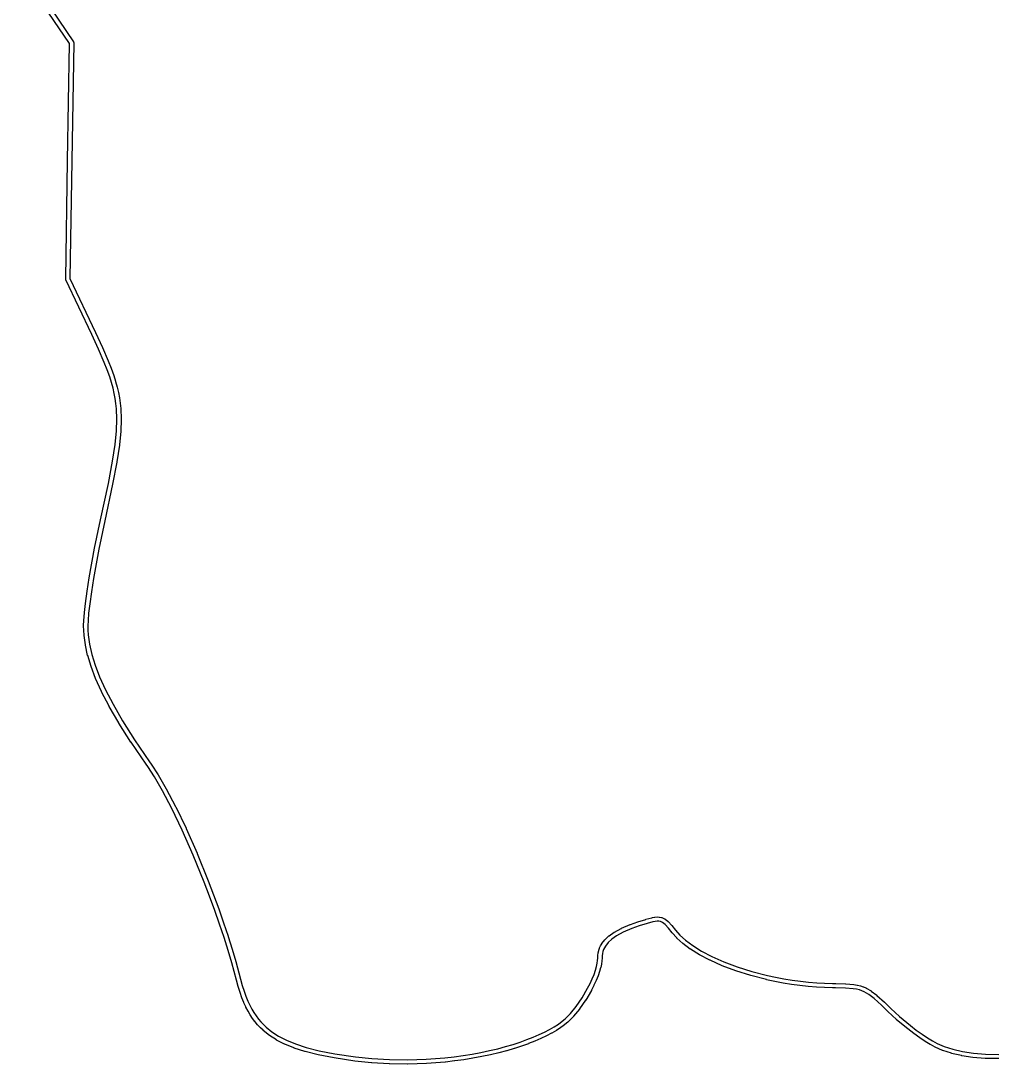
# Model space of a CAD drawing. Extents: x 95.2 to 194.5, y -137 to -38.4.
# Drawn here: x 99.48 to 144.96, y -136.07 to -87.23 of the extents above; entities that cross this region are included whole.
import ezdxf

# ---------------------------------------------------------------- set-up
doc = ezdxf.new("R2010")
doc.units = 0
doc.layers.add('BLACK', color=7, linetype='CONTINUOUS')

msp = doc.modelspace()

# ---------------------------------------------------------------- linework, layer by layer
at = {"layer": 'BLACK', "linetype": 'CONTINUOUS'}
for p, q in [((101.752666, -88.292075), (99.478732, -84.921053)), ((99.644689, -84.809436), (101.936055, -88.2063)), ((101.665433, -93.783193), (101.752666, -88.292075)), ((101.95314, -88.26381), (101.865407, -93.786371)), ((101.936055, -88.2063), (101.936714, -88.20752)), ((101.936714, -88.20752), (101.937172, -88.207993)), ((101.937172, -88.207993), (101.937726, -88.209394)), ((101.937726, -88.209394), (101.945372, -88.223548)), ((101.945372, -88.223548), (101.947535, -88.234178)), ((101.947535, -88.234178), (101.95153, -88.244273)), ((101.95153, -88.244273), (101.95285, -88.260302)), ((101.95285, -88.260302), (101.953152, -88.261782)), ((101.953152, -88.261782), (101.953026, -88.262429)), ((101.953026, -88.262429), (101.95314, -88.26381)), ((101.577702, -99.305758), (101.665433, -93.783194)), ((101.665433, -93.783194), (101.665433, -93.783193)), ((101.865407, -93.786371), (101.778046, -99.285613)), ((101.579312, -99.325295), (101.577702, -99.305758)), ((101.580535, -99.328385), (101.579312, -99.325295)), ((101.5807, -99.331703), (101.580535, -99.328385)), ((101.587316, -99.350156), (101.5807, -99.331703)), ((102.799347, -101.908781), (101.587316, -99.350156)), ((101.778046, -99.285613), (102.980272, -101.823537)), ((103.119144, -102.598347), (102.799347, -101.908781)), ((102.980272, -101.823537), (102.98041, -101.823924)), ((102.98041, -101.823924), (102.980618, -101.824276)), ((102.980618, -101.824276), (103.301144, -102.515414)), ((103.301144, -102.515414), (103.301582, -102.51667)), ((103.301582, -102.51667), (103.302227, -102.517833)), ((103.302227, -102.517833), (103.570788, -103.139568)), ((103.386524, -103.217349), (103.119144, -102.598347)), ((103.521148, -103.559877), (103.386524, -103.217349)), ((103.570788, -103.139568), (103.571296, -103.141156)), ((103.571296, -103.141156), (103.572056, -103.142643)), ((103.572056, -103.142643), (103.707889, -103.488247)), ((103.707889, -103.488247), (103.708341, -103.489841)), ((103.708341, -103.489841), (103.709045, -103.491338)), ((103.709045, -103.491338), (103.826897, -103.822946)), ((103.637825, -103.888177), (103.521148, -103.559877)), ((103.723281, -104.159811), (103.637825, -103.888177)), ((103.826897, -103.822946), (103.827339, -103.824729)), ((103.827339, -103.824729), (103.828062, -103.826424)), ((103.828062, -103.826424), (103.914642, -104.101629)), ((103.795949, -104.426367), (103.723281, -104.159811)), ((103.851628, -104.669202), (103.795949, -104.426367)), ((103.914642, -104.101629), (103.915039, -104.103527)), ((103.915039, -104.103527), (103.91573, -104.105337)), ((103.91573, -104.105337), (103.989446, -104.37574)), ((103.989446, -104.37574), (103.989787, -104.377753)), ((103.989787, -104.377753), (103.990438, -104.379693)), ((103.990438, -104.379693), (104.047032, -104.626517)), ((103.896748, -104.911882), (103.851628, -104.669202)), ((103.930309, -105.147183), (103.896748, -104.911882)), ((104.047032, -104.626517), (104.047296, -104.628588)), ((104.047296, -104.628588), (104.047876, -104.630587)), ((104.047876, -104.630587), (104.093764, -104.877399)), ((104.093764, -104.877399), (104.093944, -104.879504)), ((104.093944, -104.879504), (104.094447, -104.881558)), ((104.094447, -104.881558), (104.128601, -105.121013)), ((103.954198, -105.3851), (103.930309, -105.147183)), ((103.973787, -105.880302), (103.954198, -105.3851)), ((104.128601, -105.121013), (104.128691, -105.123095)), ((104.128691, -105.123095), (104.129103, -105.125143)), ((104.129103, -105.125143), (104.153501, -105.368128)), ((104.153501, -105.368128), (104.153506, -105.371162)), ((104.153506, -105.371162), (104.153923, -105.374166)), ((104.153923, -105.374166), (104.173778, -105.876089)), ((103.955041, -106.425667), (103.973787, -105.880302)), ((104.173797, -105.883476), (104.154815, -106.435699)), ((104.173778, -105.876089), (104.173561, -105.879785)), ((104.173561, -105.879785), (104.173797, -105.883476)), ((103.892755, -107.061305), (103.955041, -106.425667)), ((104.154397, -106.442016), (104.091553, -107.083346)), ((104.154815, -106.435699), (104.154395, -106.438846)), ((104.154395, -106.438846), (104.154397, -106.442016)), ((103.775283, -107.84579), (103.892755, -107.061305)), ((104.090927, -107.088403), (103.972794, -107.877301)), ((104.091056, -107.085851), (104.090927, -107.088403)), ((104.091553, -107.083346), (104.091056, -107.085851)), ((103.579258, -108.883973), (103.775283, -107.84579)), ((103.972161, -107.881046), (103.775547, -108.92235)), ((103.972329, -107.879144), (103.972161, -107.881046)), ((103.972794, -107.877301), (103.972329, -107.879144)), ((103.210608, -110.593719), (103.579258, -108.883973)), ((103.775036, -108.924874), (103.406198, -110.63548)), ((103.775182, -108.923593), (103.775036, -108.924874)), ((103.775547, -108.92235), (103.775182, -108.923593)), ((102.934693, -111.914184), (103.210475, -110.594342)), ((103.406198, -110.63548), (103.130737, -111.953785)), ((103.210475, -110.594342), (103.210571, -110.594033)), ((103.210571, -110.594033), (103.210608, -110.593719)), ((102.683537, -113.300772), (102.93418, -111.916817)), ((103.130737, -111.953785), (102.88054, -113.335279)), ((102.93418, -111.916817), (102.934547, -111.915524)), ((102.934547, -111.915524), (102.934693, -111.914184)), ((102.683163, -113.302979), (102.683445, -113.301893)), ((102.683445, -113.301893), (102.683537, -113.300772)), ((102.583979, -113.93041), (102.683163, -113.302979)), ((102.88054, -113.335279), (102.781663, -113.960775)), ((102.504951, -114.4972), (102.583711, -113.932218)), ((102.583711, -113.932218), (102.583924, -113.93133)), ((102.583924, -113.93133), (102.583979, -113.93041)), ((102.781663, -113.960775), (102.703193, -114.523674)), ((102.45444, -114.931479), (102.504662, -114.49946)), ((102.504662, -114.49946), (102.504904, -114.498341)), ((102.504904, -114.498341), (102.504951, -114.4972)), ((102.703193, -114.523674), (102.653282, -114.953022)), ((102.423833, -115.292791), (102.454127, -114.934598)), ((102.454127, -114.934598), (102.454412, -114.933052)), ((102.454412, -114.933052), (102.45444, -114.931479)), ((102.653282, -114.953022), (102.623326, -115.307219)), ((102.414848, -115.545887), (102.415069, -115.542931)), ((102.419914, -115.762639), (102.414848, -115.545887)), ((102.414885, -115.53998), (102.423541, -115.297648)), ((102.415069, -115.542931), (102.414885, -115.53998)), ((102.423541, -115.297648), (102.423866, -115.295229)), ((102.423866, -115.295229), (102.423833, -115.292791)), ((102.623326, -115.307219), (102.614862, -115.544157)), ((102.614862, -115.544157), (102.619806, -115.755689)), ((102.420193, -115.764925), (102.419914, -115.762639)), ((102.420127, -115.767221), (102.420193, -115.764925)), ((102.435396, -115.987405), (102.420127, -115.767221)), ((102.435952, -115.990701), (102.435396, -115.987405)), ((102.43608, -115.994052), (102.435952, -115.990701)), ((102.498009, -116.446366), (102.43608, -115.994052)), ((102.619806, -115.755689), (102.634683, -115.970223)), ((102.634683, -115.970223), (102.695592, -116.415081)), ((102.498983, -116.450448), (102.498009, -116.446366)), ((102.499493, -116.454615), (102.498983, -116.450448)), ((102.606021, -116.931207), (102.499493, -116.454615)), ((102.695592, -116.415081), (102.800367, -116.883832)), ((102.607223, -116.93486), (102.606021, -116.931207)), ((102.607982, -116.93863), (102.607223, -116.93486)), ((102.764011, -117.449006), (102.607982, -116.93863)), ((102.800367, -116.883832), (102.954264, -117.387237)), ((102.76534, -117.452196), (102.764011, -117.449006)), ((102.766255, -117.455532), (102.76534, -117.452196)), ((102.978712, -118.010356), (102.766255, -117.455532)), ((102.954264, -117.387237), (103.16439, -117.935973)), ((102.980078, -118.013088), (102.978712, -118.010356)), ((102.981066, -118.015984), (102.980078, -118.013088)), ((103.2592, -118.627725), (102.981066, -118.015984)), ((103.16439, -117.935973), (103.440168, -118.542532)), ((103.260536, -118.630033), (103.2592, -118.627725)), ((103.261529, -118.632505), (103.260536, -118.630033)), ((103.617428, -119.316294), (103.261529, -118.632505)), ((103.440168, -118.542532), (103.793781, -119.22193)), ((103.61868, -119.318214), (103.617428, -119.316294)), ((103.619631, -119.3203), (103.61868, -119.318214)), ((104.069069, -120.095128), (103.619631, -119.3203)), ((103.793781, -119.22193), (104.241102, -119.993106)), ((104.070203, -120.096705), (104.069069, -120.095128)), ((104.07108, -120.098446), (104.070203, -120.096705)), ((104.634889, -120.988955), (104.07108, -120.098446)), ((104.241102, -119.993106), (104.803009, -120.88061)), ((104.635893, -120.990241), (104.634889, -120.988955)), ((104.636671, -120.99167), (104.635893, -120.990241)), ((105.343021, -122.031031), (104.636671, -120.99167)), ((104.803009, -120.88061), (105.508004, -121.917979)), ((105.343506, -122.031613), (105.343021, -122.031031)), ((105.34388, -122.032275), (105.343506, -122.031613)), ((105.417894, -122.13772), (105.34388, -122.032275)), ((105.508004, -121.917979), (105.582516, -122.024132)), ((105.582516, -122.024132), (105.583308, -122.025536)), ((105.583308, -122.025536), (105.58432, -122.026792)), ((105.58432, -122.026792), (105.905146, -122.516613)), ((105.736363, -122.623942), (105.417894, -122.13772)), ((105.905146, -122.516613), (105.906394, -122.519001)), ((105.906394, -122.519001), (105.907969, -122.521187)), ((105.907969, -122.521187), (106.287621, -123.174951)), ((106.113588, -123.273527), (105.736363, -122.623942)), ((106.548647, -124.102776), (106.113588, -123.273527)), ((106.287621, -123.174951), (106.288513, -123.176907)), ((106.288513, -123.176907), (106.289698, -123.17871)), ((106.289698, -123.17871), (106.726581, -124.011437)), ((106.726581, -124.011437), (106.727255, -124.013101)), ((106.727255, -124.013101), (106.728188, -124.014638)), ((106.728188, -124.014638), (107.213615, -125.026417)), ((107.032607, -125.111497), (106.548647, -124.102776)), ((107.547694, -126.277539), (107.032607, -125.111497)), ((107.213615, -125.026417), (107.214153, -125.027895)), ((107.214153, -125.027895), (107.214928, -125.029267)), ((107.214928, -125.029267), (107.731229, -126.198057)), ((108.067435, -127.553002), (107.547694, -126.277539)), ((107.731229, -126.198057), (107.731683, -126.199439)), ((107.731683, -126.199439), (107.732363, -126.200728)), ((107.732363, -126.200728), (108.253063, -127.478547)), ((108.318624, -128.209004), (108.067435, -127.553002)), ((108.253063, -127.478547), (108.253367, -127.47957)), ((108.253367, -127.47957), (108.253844, -127.480524)), ((108.253844, -127.480524), (108.505648, -128.138133)), ((108.559929, -128.867444), (108.318624, -128.209004)), ((108.505648, -128.138133), (108.505839, -128.138832)), ((108.505839, -128.138832), (108.506153, -128.139482)), ((108.506153, -128.139482), (108.747967, -128.799311)), ((108.784656, -129.509806), (108.559929, -128.867444)), ((108.747967, -128.799311), (108.748152, -128.800028)), ((108.748152, -128.800028), (108.748464, -128.800699)), ((108.748464, -128.800699), (108.973708, -129.444538)), ((128.0223, -129.53188), (128.371294, -129.408556)), ((128.371294, -129.408556), (128.372688, -129.408212)), ((128.372688, -129.408212), (128.374011, -129.407639)), ((128.374011, -129.407639), (128.741459, -129.28953)), ((128.741459, -129.28953), (128.74375, -129.289034)), ((128.74375, -129.289034), (128.745939, -129.288205)), ((128.745939, -129.288205), (129.02947, -129.211479)), ((129.077738, -129.40561), (128.800443, -129.480648)), ((129.02947, -129.211479), (129.033521, -129.210799)), ((129.033521, -129.210799), (129.037476, -129.209661)), ((129.037476, -129.209661), (129.154142, -129.188172)), ((129.185936, -129.38568), (129.077738, -129.40561)), ((129.154142, -129.188172), (129.158647, -129.187792)), ((129.158647, -129.187792), (129.163082, -129.18694)), ((129.163082, -129.18694), (129.266408, -129.177421)), ((129.278558, -129.377147), (129.185936, -129.38568)), ((129.266408, -129.177421), (129.272613, -129.177459)), ((129.272613, -129.177459), (129.278814, -129.177051)), ((129.357084, -129.379687), (129.278558, -129.377147)), ((129.278814, -129.177051), (129.371347, -129.180044)), ((129.422445, -129.392132), (129.357084, -129.379687)), ((129.371347, -129.180044), (129.379073, -129.181058)), ((129.379073, -129.181058), (129.386818, -129.181757)), ((129.386818, -129.181757), (129.471106, -129.197805)), ((129.528616, -129.439063), (129.422445, -129.392132)), ((129.471106, -129.197805), (129.473206, -129.198423)), ((129.473206, -129.198423), (129.474213, -129.198447)), ((129.474213, -129.198447), (129.482037, -129.201022)), ((129.482037, -129.201022), (129.489912, -129.203341)), ((129.489912, -129.203341), (129.49075, -129.203891)), ((129.49075, -129.203891), (129.492833, -129.204577)), ((129.492833, -129.204577), (129.620921, -129.261197)), ((129.620921, -129.261197), (129.62416, -129.263027)), ((129.62416, -129.263027), (129.625682, -129.263453)), ((129.625682, -129.263453), (129.631734, -129.267307)), ((129.631734, -129.267307), (129.637988, -129.270842)), ((129.637988, -129.270842), (129.639079, -129.271986)), ((129.639079, -129.271986), (129.642216, -129.273984)), ((129.642216, -129.273984), (129.773218, -129.37676)), ((129.773218, -129.37676), (129.779106, -129.382395)), ((129.779106, -129.382395), (129.785172, -129.387825)), ((129.785172, -129.387825), (129.954719, -129.572586)), ((108.995973, -130.145054), (108.784656, -129.509806)), ((108.973708, -129.444538), (108.973889, -129.445285)), ((108.973889, -129.445285), (108.974206, -129.445995)), ((108.974206, -129.445995), (109.185996, -130.082667)), ((127.025935, -130.057583), (127.267627, -129.889486)), ((127.267627, -129.889486), (127.272651, -129.886678)), ((127.272651, -129.886678), (127.277436, -129.88347)), ((127.277436, -129.88347), (127.594213, -129.71346)), ((127.684734, -129.891861), (127.377096, -130.056966)), ((127.594213, -129.71346), (127.598455, -129.711694)), ((127.598455, -129.711694), (127.6025, -129.709491)), ((127.6025, -129.709491), (128.016616, -129.534085)), ((128.091813, -129.719435), (127.684734, -129.891861)), ((128.016616, -129.534085), (128.019537, -129.533173)), ((128.019537, -129.533173), (128.0223, -129.53188)), ((128.436562, -129.597611), (128.091813, -129.719435)), ((128.800443, -129.480648), (128.436562, -129.597611)), ((129.643336, -129.529067), (129.528616, -129.439063)), ((129.805132, -129.705381), (129.643336, -129.529067)), ((129.974159, -129.91582), (129.805132, -129.705381)), ((129.954719, -129.572586), (129.956697, -129.575219)), ((129.956697, -129.575219), (129.959005, -129.577576)), ((129.959005, -129.577576), (130.128488, -129.788583)), ((130.128488, -129.788583), (130.337329, -130.023009)), ((109.183127, -130.739632), (108.995973, -130.145054)), ((109.185996, -130.082667), (109.186176, -130.083463)), ((109.186176, -130.083463), (109.186494, -130.084208)), ((109.186494, -130.084208), (109.374167, -130.680434)), ((126.685964, -130.423428), (126.821142, -130.24821)), ((126.821142, -130.24821), (126.826808, -130.242191)), ((126.826808, -130.242191), (126.832284, -130.236004)), ((126.832284, -130.236004), (127.014998, -130.06639)), ((126.97443, -130.376939), (126.84853, -130.54013)), ((127.145912, -130.217754), (126.97443, -130.376939)), ((127.014998, -130.06639), (127.020595, -130.062133)), ((127.020595, -130.062133), (127.025935, -130.057583)), ((127.377096, -130.056966), (127.145912, -130.217754)), ((129.975948, -129.917647), (129.974159, -129.91582)), ((129.977456, -129.919717), (129.975948, -129.917647)), ((130.191618, -130.160114), (129.977456, -129.919717)), ((130.195615, -130.163799), (130.191618, -130.160114)), ((130.19928, -130.167827), (130.195615, -130.163799)), ((130.475045, -130.416753), (130.19928, -130.167827)), ((130.337329, -130.023009), (130.605552, -130.265128)), ((130.605552, -130.265128), (130.941905, -130.515543)), ((109.354587, -131.319209), (109.183127, -130.739632)), ((109.374167, -130.680434), (109.374345, -130.681284)), ((109.374345, -130.681284), (109.374673, -130.682091)), ((109.374673, -130.682091), (109.546712, -131.263625)), ((126.497629, -130.97532), (126.512922, -130.86161)), ((126.512922, -130.86161), (126.514018, -130.856967)), ((126.514018, -130.856967), (126.514639, -130.852247)), ((126.514639, -130.852247), (126.538862, -130.748285)), ((126.538862, -130.748285), (126.54042, -130.74369)), ((126.54042, -130.74369), (126.541517, -130.73896)), ((126.541517, -130.73896), (126.575414, -130.638661)), ((126.575414, -130.638661), (126.577425, -130.634205)), ((126.577425, -130.634205), (126.578987, -130.629577)), ((126.578987, -130.629577), (126.621661, -130.534924)), ((126.621661, -130.534924), (126.624049, -130.530768)), ((126.624049, -130.530768), (126.626009, -130.526395)), ((126.626009, -130.526395), (126.678325, -130.434882)), ((126.678325, -130.434882), (126.682308, -130.429272)), ((126.682308, -130.429272), (126.685964, -130.423428)), ((126.732541, -130.798399), (126.710503, -130.892984)), ((126.763321, -130.707323), (126.732541, -130.798399)), ((126.802017, -130.621494), (126.763321, -130.707323)), ((126.84853, -130.54013), (126.802017, -130.621494)), ((130.478845, -130.419559), (130.475045, -130.416753)), ((130.482334, -130.422733), (130.478845, -130.419559)), ((130.82577, -130.678422), (130.482334, -130.422733)), ((130.829301, -130.680548), (130.82577, -130.678422)), ((130.832568, -130.683061), (130.829301, -130.680548)), ((131.24843, -130.942423), (130.832568, -130.683061)), ((130.941905, -130.515543), (131.351174, -130.770793)), ((131.351174, -130.770793), (131.835823, -131.026168)), ((109.575306, -132.137864), (109.354587, -131.319209)), ((109.546712, -131.263625), (109.546941, -131.264823)), ((109.546941, -131.264823), (109.547372, -131.265961)), ((109.547372, -131.265961), (109.768399, -132.085761)), ((126.433995, -131.500197), (126.468213, -131.343401)), ((126.468213, -131.343401), (126.485694, -131.219193)), ((126.485694, -131.219193), (126.491806, -131.102104)), ((126.491806, -131.102104), (126.496828, -130.984388)), ((126.496828, -130.984388), (126.497467, -130.979877)), ((126.497467, -130.979877), (126.497629, -130.97532)), ((126.684354, -131.242722), (126.665739, -131.374988)), ((126.684536, -131.238337), (126.684354, -131.242722)), ((126.685194, -131.233998), (126.684536, -131.238337)), ((126.691559, -131.11207), (126.685194, -131.233998)), ((126.691604, -131.111118), (126.691536, -131.111591)), ((126.691536, -131.111591), (126.691559, -131.11207)), ((126.696451, -130.997467), (126.691604, -131.111118)), ((126.710503, -130.892984), (126.696451, -130.997467)), ((131.251688, -130.944035), (131.24843, -130.942423)), ((131.254732, -130.946043), (131.251688, -130.944035)), ((131.745462, -131.204621), (131.254732, -130.946043)), ((131.748484, -131.205852), (131.745462, -131.204621)), ((131.751322, -131.207469), (131.748484, -131.205852)), ((132.316028, -131.45951), (131.751322, -131.207469)), ((131.835823, -131.026168), (132.394813, -131.275658)), ((132.394813, -131.275658), (133.023081, -131.512344)), ((126.317188, -131.864528), (126.385727, -131.668213)), ((126.385727, -131.668213), (126.433995, -131.500197)), ((126.57548, -131.731474), (126.505187, -131.93281)), ((126.576141, -131.728743), (126.57548, -131.731474)), ((126.577182, -131.726123), (126.576141, -131.728743)), ((126.627114, -131.552312), (126.577182, -131.726123)), ((126.627701, -131.54911), (126.627114, -131.552312)), ((126.628701, -131.546023), (126.627701, -131.54911)), ((126.664416, -131.382373), (126.628701, -131.546023)), ((126.664853, -131.378637), (126.664416, -131.382373)), ((126.665739, -131.374988), (126.664853, -131.378637)), ((132.318853, -131.460451), (132.316028, -131.45951)), ((132.321531, -131.461773), (132.318853, -131.460451)), ((132.955157, -131.700478), (132.321531, -131.461773)), ((132.957847, -131.701199), (132.955157, -131.700478)), ((132.9604, -131.702288), (132.957847, -131.701199)), ((133.653338, -131.920297), (132.9604, -131.702288)), ((133.023081, -131.512344), (133.710833, -131.728721)), ((133.710833, -131.728721), (134.444836, -131.917655)), ((109.575311, -132.137879), (109.575306, -132.137864)), ((109.575315, -132.137898), (109.575311, -132.137879)), ((109.65526, -132.434), (109.575315, -132.137898)), ((109.768399, -132.085761), (109.768401, -132.085766)), ((109.768401, -132.085766), (109.847858, -132.380064)), ((126.018182, -132.514628), (126.132334, -132.290831)), ((126.132334, -132.290831), (126.234174, -132.068967)), ((126.234174, -132.068967), (126.317188, -131.864528)), ((126.41687, -132.150377), (126.313238, -132.376145)), ((126.4176, -132.14826), (126.41687, -132.150377)), ((126.41864, -132.146282), (126.4176, -132.14826)), ((126.503429, -131.93747), (126.41864, -132.146282)), ((126.504137, -131.935073), (126.503429, -131.93747)), ((126.505187, -131.93281), (126.504137, -131.935073)), ((133.655931, -131.92084), (133.653338, -131.920297)), ((133.658422, -131.92175), (133.655931, -131.92084)), ((134.396855, -132.111824), (133.658422, -131.92175)), ((134.398772, -132.112121), (134.396855, -132.111824)), ((134.400617, -132.112715), (134.398772, -132.112121)), ((134.781562, -132.195214), (134.400617, -132.112715)), ((134.444836, -131.917655), (134.822637, -131.999473)), ((134.782844, -132.195362), (134.781562, -132.195214)), ((134.784076, -132.195724), (134.782844, -132.195362)), ((135.170162, -132.26902), (134.784076, -132.195724)), ((134.822637, -131.999473), (135.2062, -132.07229)), ((135.171443, -132.269134), (135.170162, -132.26902)), ((135.172687, -132.269466), (135.171443, -132.269134)), ((135.560017, -132.332756), (135.172687, -132.269466)), ((135.2062, -132.07229), (135.590976, -132.135162)), ((135.561307, -132.332838), (135.560017, -132.332756)), ((135.562571, -132.33314), (135.561307, -132.332838)), ((135.952657, -132.386579), (135.562571, -132.33314)), ((135.590976, -132.135162), (135.97851, -132.188252)), ((135.97851, -132.188252), (136.36077, -132.230502)), ((136.36077, -132.230502), (136.743421, -132.262567)), ((136.743421, -132.262567), (137.115291, -132.283651)), ((137.115291, -132.283651), (137.485874, -132.294414)), ((137.485874, -132.294414), (137.631995, -132.295744)), ((137.631995, -132.295744), (137.632479, -132.295796)), ((137.632479, -132.295796), (137.632959, -132.295758)), ((137.632959, -132.295758), (138.09699, -132.304454)), ((138.09699, -132.304454), (138.100206, -132.304831)), ((138.100206, -132.304831), (138.103453, -132.304784)), ((138.103453, -132.304784), (138.477594, -132.336082)), ((138.477594, -132.336082), (138.481868, -132.336867)), ((138.481868, -132.336867), (138.48621, -132.337181)), ((138.48621, -132.337181), (138.641903, -132.363962)), ((109.65592, -132.435745), (109.65526, -132.434)), ((109.656298, -132.43758), (109.65592, -132.435745)), ((109.743102, -132.71723), (109.656298, -132.43758)), ((109.743895, -132.719112), (109.743102, -132.71723)), ((109.744389, -132.721097), (109.743895, -132.719112)), ((109.829147, -132.959387), (109.744389, -132.721097)), ((109.847858, -132.380064), (109.933505, -132.655986)), ((109.933505, -132.655986), (110.016853, -132.890313)), ((125.756402, -132.962081), (126.018182, -132.514628)), ((126.192265, -132.613134), (125.927139, -133.066309)), ((126.193471, -132.610512), (126.192265, -132.613134)), ((126.195033, -132.608075), (126.193471, -132.610512)), ((126.311436, -132.379865), (126.195033, -132.608075)), ((126.312191, -132.377937), (126.311436, -132.379865)), ((126.313238, -132.376145), (126.312191, -132.377937)), ((135.953964, -132.386628), (135.952657, -132.386579)), ((135.955244, -132.386899), (135.953964, -132.386628)), ((136.340112, -132.429438), (135.955244, -132.386899)), ((136.341441, -132.429453), (136.340112, -132.429438)), ((136.342748, -132.429694), (136.341441, -132.429453)), ((136.728069, -132.461982), (136.342748, -132.429694)), ((136.729421, -132.461962), (136.728069, -132.461982)), ((136.730759, -132.462171), (136.729421, -132.461962)), ((137.105341, -132.483409), (136.730759, -132.462171)), ((137.106725, -132.483351), (137.105341, -132.483409)), ((137.108098, -132.483527), (137.106725, -132.483351)), ((137.481064, -132.494359), (137.108098, -132.483527)), ((137.482062, -132.494289), (137.481064, -132.494359)), ((137.483057, -132.494397), (137.482062, -132.494289)), ((137.629753, -132.495732), (137.483057, -132.494397)), ((138.089999, -132.504357), (137.629753, -132.495732)), ((138.456586, -132.535023), (138.089999, -132.504357)), ((138.604272, -132.560427), (138.456586, -132.535023)), ((138.741511, -132.594878), (138.604272, -132.560427)), ((138.641903, -132.363962), (138.645555, -132.364967)), ((138.645555, -132.364967), (138.649297, -132.365524)), ((138.649297, -132.365524), (138.794149, -132.401886)), ((138.855662, -132.633642), (138.741511, -132.594878)), ((138.794149, -132.401886), (138.79799, -132.403262)), ((138.79799, -132.403262), (138.801957, -132.404188)), ((138.801957, -132.404188), (138.923791, -132.445561)), ((138.964661, -132.680758), (138.855662, -132.633642)), ((138.923791, -132.445561), (138.927468, -132.447227)), ((138.927468, -132.447227), (138.931314, -132.448459)), ((138.931314, -132.448459), (139.049314, -132.499465)), ((139.184131, -132.807361), (138.964661, -132.680758)), ((139.049314, -132.499465), (139.054358, -132.502261)), ((139.054358, -132.502261), (139.059604, -132.504636)), ((139.059604, -132.504636), (139.289581, -132.6373)), ((139.43425, -132.997648), (139.184131, -132.807361)), ((139.289581, -132.6373), (139.294749, -132.641)), ((139.294749, -132.641), (139.300161, -132.644335)), ((139.300161, -132.644335), (139.558821, -132.84112)), ((109.830078, -132.961366), (109.829147, -132.959387)), ((109.8307, -132.96347), (109.830078, -132.961366)), ((109.922317, -133.189288), (109.8307, -132.96347)), ((109.923405, -133.191361), (109.922317, -133.189288)), ((109.924175, -133.193578), (109.923405, -133.191361)), ((110.015711, -133.392031), (109.924175, -133.193578)), ((110.016853, -132.890313), (110.106766, -133.111933)), ((110.106766, -133.111933), (110.19629, -133.306023)), ((110.19629, -133.306023), (110.2924, -133.490006)), ((125.478362, -133.364753), (125.756402, -132.962081)), ((125.923114, -133.072632), (125.640686, -133.481658)), ((125.924933, -133.06935), (125.923114, -133.072632)), ((125.927139, -133.066309), (125.924933, -133.06935)), ((139.775773, -133.308012), (139.43425, -132.997648)), ((139.558821, -132.84112), (139.562022, -132.844093)), ((139.562022, -132.844093), (139.565527, -132.8467)), ((139.565527, -132.8467), (139.911729, -133.161316)), ((140.074531, -133.601637), (139.775773, -133.308012)), ((139.911729, -133.161316), (139.913043, -133.16277)), ((139.913043, -133.16277), (139.91457, -133.164001)), ((139.91457, -133.164001), (140.213787, -133.458077)), ((110.016958, -133.394159), (110.015711, -133.392031)), ((110.017882, -133.396449), (110.016958, -133.394159)), ((110.11632, -133.584887), (110.017882, -133.396449)), ((110.11774, -133.587057), (110.11632, -133.584887)), ((110.11883, -133.589402), (110.11774, -133.587057)), ((110.218795, -133.758825), (110.11883, -133.589402)), ((110.220374, -133.760985), (110.218795, -133.758825)), ((110.221631, -133.763351), (110.220374, -133.760985)), ((110.32863, -133.924381), (110.221631, -133.763351)), ((110.2924, -133.490006), (110.389684, -133.654883)), ((110.389684, -133.654883), (110.493687, -133.811405)), ((110.493687, -133.811405), (110.600566, -133.954524)), ((124.964647, -133.944929), (125.208858, -133.695521)), ((125.208858, -133.695521), (125.478362, -133.364753)), ((125.635922, -133.488004), (125.361032, -133.825384)), ((125.638119, -133.484689), (125.635922, -133.488004)), ((125.640686, -133.481658), (125.638119, -133.484689)), ((140.07555, -133.602458), (140.074531, -133.601637)), ((140.076416, -133.603442), (140.07555, -133.602458)), ((140.483134, -133.98282), (140.076416, -133.603442)), ((140.213787, -133.458077), (140.617435, -133.834591)), ((110.330372, -133.926515), (110.32863, -133.924381)), ((110.331797, -133.928874), (110.330372, -133.926515)), ((110.441993, -134.076436), (110.331797, -133.928874)), ((110.443878, -134.078502), (110.441993, -134.076436)), ((110.445454, -134.08081), (110.443878, -134.078502)), ((110.562943, -134.221086), (110.445454, -134.08081)), ((110.564957, -134.223061), (110.562943, -134.221086)), ((110.566679, -134.2253), (110.564957, -134.223061)), ((110.689327, -134.356022), (110.566679, -134.2253)), ((110.600566, -133.954524), (110.714457, -134.090505)), ((110.714457, -134.090505), (110.833255, -134.217124)), ((110.833255, -134.217124), (110.958591, -134.33653)), ((124.451047, -134.31547), (124.651117, -134.188064)), ((124.651117, -134.188064), (124.751661, -134.118791)), ((124.751661, -134.118791), (124.964647, -133.944929)), ((124.868483, -134.281178), (124.763089, -134.353791)), ((124.871591, -134.278552), (124.868483, -134.281178)), ((124.874984, -134.276298), (124.871591, -134.278552)), ((125.095433, -134.096344), (124.874984, -134.276298)), ((125.099383, -134.092413), (125.095433, -134.096344)), ((125.103647, -134.088839), (125.099383, -134.092413)), ((125.354958, -133.83218), (125.103647, -134.088839)), ((125.357812, -133.828626), (125.354958, -133.83218)), ((125.361032, -133.825384), (125.357812, -133.828626)), ((140.485438, -133.984581), (140.483134, -133.98282)), ((140.487479, -133.986644), (140.485438, -133.984581)), ((141.004015, -134.415347), (140.487479, -133.986644)), ((140.617435, -133.834591), (141.130162, -134.260133)), ((141.130162, -134.260133), (141.407675, -134.471772)), ((110.691442, -134.357874), (110.689327, -134.356022)), ((110.693277, -134.360002), (110.691442, -134.357874)), ((110.823642, -134.484198), (110.693277, -134.360002)), ((110.82691, -134.48675), (110.823642, -134.484198)), ((110.829878, -134.489665), (110.82691, -134.48675)), ((111.114086, -134.718658), (110.829878, -134.489665)), ((110.958591, -134.33653), (111.235453, -134.559604)), ((111.118508, -134.721555), (111.114086, -134.718658)), ((111.122648, -134.72484), (111.118508, -134.721555)), ((111.445571, -134.932997), (111.122648, -134.72484)), ((111.235453, -134.559604), (111.549826, -134.76225)), ((111.549826, -134.76225), (111.912917, -134.949055)), ((123.468145, -134.805761), (123.747002, -134.684502)), ((123.747002, -134.684502), (123.999268, -134.56396)), ((124.087204, -134.743602), (123.831616, -134.86573)), ((123.999268, -134.56396), (124.238064, -134.43854)), ((124.088827, -134.74262), (124.087204, -134.743602)), ((124.090588, -134.741906), (124.088827, -134.74262)), ((124.332858, -134.61466), (124.090588, -134.741906)), ((124.238064, -134.43854), (124.451047, -134.31547)), ((124.334548, -134.613548), (124.332858, -134.61466)), ((124.336392, -134.612712), (124.334548, -134.613548)), ((124.552972, -134.487563), (124.336392, -134.612712)), ((124.554728, -134.486303), (124.552972, -134.487563)), ((124.556654, -134.485328), (124.554728, -134.486303)), ((124.760068, -134.355793), (124.556654, -134.485328)), ((124.761499, -134.354669), (124.760068, -134.355793)), ((124.763089, -134.353791), (124.761499, -134.354669)), ((141.005728, -134.416505), (141.004015, -134.415347)), ((141.00724, -134.417913), (141.005728, -134.416505)), ((141.28758, -134.631707), (141.00724, -134.417913)), ((141.288835, -134.632482), (141.28758, -134.631707)), ((141.289947, -134.633458), (141.288835, -134.632482)), ((141.566102, -134.831476), (141.289947, -134.633458)), ((141.407675, -134.471772), (141.681331, -134.667998)), ((141.681331, -134.667998), (141.93128, -134.835181)), ((111.449904, -134.935222), (111.445571, -134.932997)), ((111.454002, -134.937868), (111.449904, -134.935222)), ((111.825295, -135.128892), (111.454002, -134.937868)), ((111.82935, -135.130497), (111.825295, -135.128892)), ((111.833213, -135.132539), (111.82935, -135.130497)), ((112.265379, -135.309159), (111.833213, -135.132539)), ((111.912917, -134.949055), (112.337523, -135.122585)), ((112.337523, -135.122585), (112.840365, -135.28473)), ((121.806818, -135.344434), (122.172781, -135.247559)), ((122.172781, -135.247559), (122.527324, -135.143233)), ((122.527324, -135.143233), (122.857963, -135.035563)), ((122.921344, -135.225261), (122.587885, -135.333849)), ((122.857963, -135.035563), (123.176059, -134.921281)), ((122.922723, -135.224656), (122.921344, -135.225261)), ((122.924191, -135.224287), (122.922723, -135.224656)), ((123.245175, -135.108966), (122.924191, -135.224287)), ((123.176059, -134.921281), (123.468145, -134.805761)), ((123.246615, -135.108282), (123.245175, -135.108966)), ((123.248142, -135.107846), (123.246615, -135.108282)), ((123.543267, -134.991124), (123.248142, -135.107846)), ((123.544763, -134.990354), (123.543267, -134.991124)), ((123.546366, -134.989838), (123.544763, -134.990354)), ((123.828379, -134.867207), (123.546366, -134.989838)), ((123.82994, -134.866337), (123.828379, -134.867207)), ((123.831616, -134.86573), (123.82994, -134.866337)), ((141.567513, -134.832291), (141.566102, -134.831476)), ((141.568779, -134.833331), (141.567513, -134.832291)), ((141.821709, -135.002507), (141.568779, -134.833331)), ((141.823437, -135.003432), (141.821709, -135.002507)), ((141.824997, -135.004614), (141.823437, -135.003432)), ((142.060709, -135.149282), (141.824997, -135.004614)), ((141.93128, -134.835181), (142.163009, -134.977403)), ((142.063145, -135.150466), (142.060709, -135.149282)), ((142.065392, -135.151985), (142.063145, -135.150466)), ((142.286777, -135.271893), (142.065392, -135.151985)), ((142.163009, -134.977403), (142.378105, -135.093906)), ((142.290891, -135.273623), (142.286777, -135.271893)), ((142.294793, -135.275783), (142.290891, -135.273623)), ((142.641847, -135.425498), (142.294793, -135.275783)), ((142.378105, -135.093906), (142.716707, -135.239976)), ((142.716707, -135.239976), (143.112427, -135.367826)), ((112.269028, -135.310247), (112.265379, -135.309159)), ((112.27252, -135.311765), (112.269028, -135.310247)), ((112.782066, -135.476072), (112.27252, -135.311765)), ((112.785232, -135.476759), (112.782066, -135.476072)), ((112.788283, -135.477857), (112.785232, -135.476759)), ((113.397688, -135.631674), (112.788283, -135.477857)), ((112.840365, -135.28473), (113.444036, -135.4371)), ((113.400349, -135.632073), (113.397688, -135.631674)), ((113.402925, -135.632847), (113.400349, -135.632073)), ((114.144199, -135.778151), (113.402925, -135.632847)), ((113.444036, -135.4371), (114.180487, -135.581458)), ((114.180487, -135.581458), (115.143367, -135.726414)), ((115.143367, -135.726414), (115.919867, -135.809136)), ((119.334797, -135.768975), (119.767455, -135.720173)), ((119.767455, -135.720173), (120.195066, -135.661956)), ((120.195066, -135.661956), (120.613843, -135.594943)), ((120.613843, -135.594943), (121.024801, -135.519059)), ((121.062296, -135.715518), (120.648989, -135.791836)), ((121.024801, -135.519059), (121.420721, -135.435856)), ((121.063483, -135.715175), (121.062296, -135.715518)), ((121.064704, -135.715042), (121.063483, -135.715175)), ((121.463094, -135.63132), (121.064704, -135.715042)), ((121.420721, -135.435856), (121.806818, -135.344434)), ((121.464307, -135.630937), (121.463094, -135.63132)), ((121.465569, -135.630767), (121.464307, -135.630937)), ((121.854182, -135.538749), (121.465569, -135.630767)), ((121.855429, -135.53832), (121.854182, -135.538749)), ((121.85673, -135.53811), (121.855429, -135.53832)), ((122.2253, -135.440545), (121.85673, -135.53811)), ((122.226586, -135.440065), (122.2253, -135.440545)), ((122.227939, -135.439808), (122.226586, -135.440065)), ((122.58515, -135.334697), (122.227939, -135.439808)), ((122.586484, -135.334157), (122.58515, -135.334697)), ((122.587885, -135.333849), (122.586484, -135.334157)), ((142.646364, -135.42694), (142.641847, -135.425498)), ((142.650713, -135.428834), (142.646364, -135.42694)), ((143.054969, -135.559442), (142.650713, -135.428834)), ((143.059111, -135.560343), (143.054969, -135.559442)), ((143.063127, -135.561701), (143.059111, -135.560343)), ((143.526301, -135.669086), (143.063127, -135.561701)), ((143.112427, -135.367826), (143.567752, -135.473391)), ((143.530089, -135.66958), (143.526301, -135.669086)), ((143.533791, -135.670524), (143.530089, -135.66958)), ((144.055416, -135.75018), (143.533791, -135.670524)), ((143.567752, -135.473391), (144.08217, -135.551947)), ((144.058896, -135.750365), (144.055416, -135.75018)), ((144.062323, -135.75099), (144.058896, -135.750365)), ((144.639132, -135.798385), (144.062323, -135.75099)), ((144.08217, -135.551947), (144.652307, -135.598793)), ((144.652307, -135.598793), (145.271566, -135.609708)), ((114.146403, -135.778361), (114.144199, -135.778151)), ((114.148548, -135.778904), (114.146403, -135.778361)), ((115.115722, -135.924507), (114.148548, -135.778904)), ((115.117893, -135.924618), (115.115722, -135.924507)), ((115.120016, -135.925058), (115.117893, -135.924618)), ((115.901068, -136.008265), (115.120016, -135.925058)), ((115.903477, -136.008284), (115.901068, -136.008265)), ((115.905856, -136.008659), (115.903477, -136.008284)), ((116.729195, -136.056531), (115.905856, -136.008659)), ((115.919867, -135.809136), (116.738485, -135.856734)), ((116.731511, -136.056438), (116.729195, -136.056531)), ((116.73382, -136.056693), (116.731511, -136.056438)), ((117.589436, -136.066784), (116.73382, -136.056693)), ((116.738485, -135.856734), (117.589534, -135.866771)), ((117.591695, -136.066588), (117.589436, -136.066784)), ((117.589534, -135.866771), (118.459974, -135.837657)), ((117.593958, -136.066735), (117.591695, -136.066588)), ((118.468903, -136.037471), (117.593958, -136.066735)), ((118.459974, -135.837657), (119.334797, -135.768975)), ((118.471136, -136.037175), (118.468903, -136.037471)), ((118.473387, -136.03722), (118.471136, -136.037175)), ((119.352157, -135.968228), (118.473387, -136.03722)), ((119.353832, -135.967929), (119.352157, -135.968228)), ((119.355539, -135.967905), (119.353832, -135.967929)), ((119.791015, -135.918785), (119.355539, -135.967905)), ((119.792143, -135.918543), (119.791015, -135.918785)), ((119.793296, -135.918501), (119.792143, -135.918543)), ((120.223211, -135.85997), (119.793296, -135.918501)), ((120.224351, -135.859698), (120.223211, -135.85997)), ((120.225522, -135.859628), (120.224351, -135.859698)), ((120.646632, -135.792242), (120.225522, -135.859628)), ((120.647792, -135.791937), (120.646632, -135.792242)), ((120.648989, -135.791836), (120.647792, -135.791937)), ((144.642358, -135.798332), (144.639132, -135.798385)), ((144.645559, -135.798705), (144.642358, -135.798332)), ((145.271081, -135.80973), (144.645559, -135.798705))]:
    msp.add_line(p, q, dxfattribs=at)

doc.saveas('drawing.dxf')
